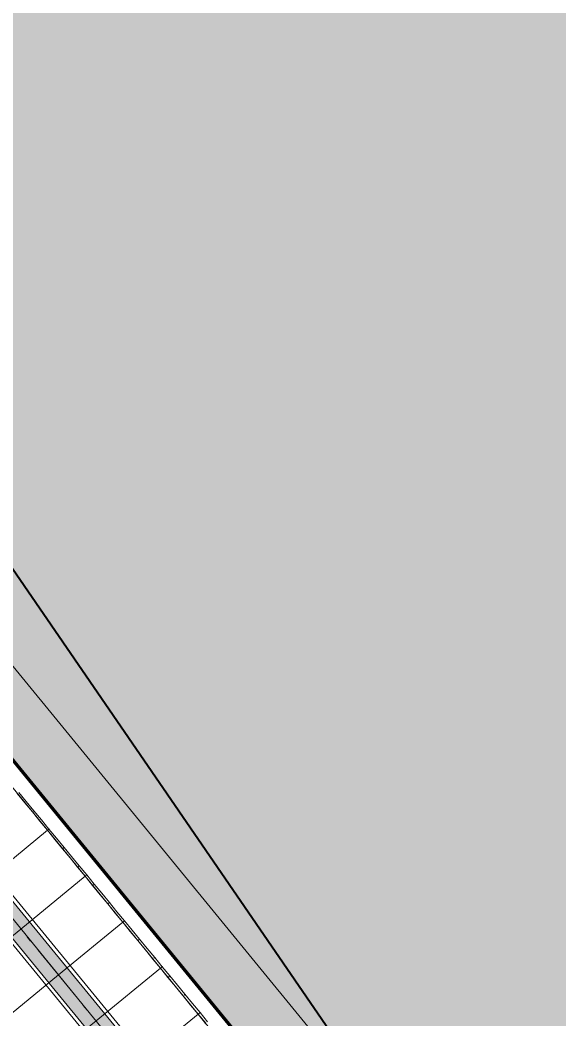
# Model space of a CAD drawing. Header units: metres. Extents: x 478603 to 489313, y 4282657 to 4289463.
# Drawn here: x 479466.9 to 479512.2, y 4287152.9 to 4287237 of the extents above; entities that cross this region are included whole.
import ezdxf

# ---------------------------------------------------------------- set-up
doc = ezdxf.new("R2010")
doc.units = ezdxf.units.M
for name, color, linetype, lineweight in [('ADAKENARI', 18, 'Continuous', 0), ('EKS_2', 5, 'Continuous', 0), ('EKSENLER', 3, 'Continuous', 0), ('HDO_2', 30, 'Continuous', 0), ('KALDIRIM', 11, 'Continuous', 0), ('KYO_2', 1, 'Continuous', 20), ('P_ALAN', 143, 'Continuous', 0), ('P_U_KNL', 143, 'Continuous', 0), ('PARSEL_ALAN', 254, 'Continuous', 0), ('PARSEL_SERA_ALAN', 9, 'Continuous', 40), ('PL_ALİNMAN', 1, 'Continuous', 0), ('PL_ENKESIT', 1, 'Continuous', 0), ('RAKORDMAN', 3, 'Continuous', 0), ('SEV_KYO_HDO', 3, 'Continuous', 0), ('SNR_YAPIYAK', 18, 'Continuous', 0), ('YKO_2', 33, 'Continuous', 0)]:
    doc.layers.add(name, color=color, linetype=linetype, lineweight=lineweight)

msp = doc.modelspace()

# ---------------------------------------------------------------- hatches: boundary and pattern name
at = {"layer": 'P_ALAN'}
msp.add_hatch(color=256, dxfattribs=at).paths.add_polyline_path([(479490.388, 4287130.193), (479491.935, 4287131.46), (479423.03, 4287215.575), (479420.744, 4287218.553), (479418.66, 4287221.657), (479416.777, 4287224.887), (479415.102, 4287228.229), (479413.643, 4287231.671), (479412.404, 4287235.198), (479411.728, 4287237.597), (479409.798, 4287237.073), (479410.496, 4287234.595), (479411.777, 4287230.948), (479413.286, 4287227.39), (479415.017, 4287223.934), (479416.964, 4287220.595), (479419.119, 4287217.386), (479421.463, 4287214.332)])
msp.add_hatch(color=256, dxfattribs=at).paths.add_polyline_path([(479490.388, 4287130.193), (479491.935, 4287131.46), (479423.03, 4287215.575), (479420.744, 4287218.553), (479418.66, 4287221.657), (479416.777, 4287224.887), (479415.102, 4287228.229), (479413.643, 4287231.671), (479412.404, 4287235.198), (479411.728, 4287237.597), (479409.798, 4287237.073), (479410.496, 4287234.595), (479411.777, 4287230.948), (479413.286, 4287227.39), (479415.017, 4287223.934), (479416.964, 4287220.595), (479419.119, 4287217.386), (479421.463, 4287214.332)])
at = {"layer": 'PARSEL_ALAN'}
msp.add_hatch(color=256, dxfattribs=at).paths.add_polyline_path([(479643.933, 4287398.761), (479817.893, 4287145.197), (479734.475, 4287003.693), (479687.036, 4286923.221), (479673.047, 4286922.158), (479430.429, 4287218.472), (479426.934, 4287224.913), (479426.05, 4287231.313), (479427.413, 4287242.551), (479428.4, 4287247.276), (479432.514, 4287253.457)])
at = {"layer": 'PARSEL_SERA_ALAN'}
msp.add_hatch(color=256, dxfattribs=at).paths.add_polyline_path([(479636.228, 4287387.156), (479642.757, 4287391.636), (479809.646, 4287148.381), (479801.73, 4287142.95), (479804.558, 4287138.827), (479796.642, 4287133.396), (479799.471, 4287129.273), (479791.555, 4287123.842), (479794.383, 4287119.719), (479786.467, 4287114.288), (479789.296, 4287110.165), (479781.38, 4287104.734), (479784.208, 4287100.611), (479776.292, 4287095.18), (479779.121, 4287091.057), (479771.205, 4287085.626), (479774.033, 4287081.503), (479758.201, 4287070.641), (479761.03, 4287066.518), (479753.114, 4287061.087), (479755.942, 4287056.964), (479748.026, 4287051.533), (479750.855, 4287047.41), (479742.939, 4287041.979), (479745.767, 4287037.857), (479737.851, 4287032.426), (479740.68, 4287028.303), (479732.764, 4287022.872), (479735.592, 4287018.749), (479727.676, 4287013.318), (479730.505, 4287009.195), (479722.589, 4287003.764), (479725.417, 4286999.641), (479717.501, 4286994.21), (479720.33, 4286990.087), (479704.498, 4286979.225), (479707.326, 4286975.102), (479699.41, 4286969.671), (479702.239, 4286965.548), (479694.323, 4286960.117), (479697.151, 4286955.994), (479689.235, 4286950.563), (479692.064, 4286946.44), (479684.148, 4286941.009), (479686.976, 4286936.886), (479679.06, 4286931.455), (479650.774, 4286972.685), (479642.858, 4286967.254), (479577.8, 4287062.083), (479569.884, 4287056.652), (479507.654, 4287147.357), (479499.738, 4287141.926), (479434.68, 4287236.755), (479442.596, 4287242.186), (479436.939, 4287250.431)])

# ---------------------------------------------------------------- linework, layer by layer
at = {"layer": 'ADAKENARI', "lineweight": 200}
msp.add_line((479673.047, 4286922.158), (479430.429, 4287218.472), dxfattribs=at)
at = {"layer": 'EKS_2'}
for p in [(479466.936, 4287160.467, 921.222), (479470.104, 4287156.599, 921.159)]:
    msp.add_point(p, dxfattribs=at)
at = {"layer": 'EKSENLER'}
msp.add_line((479665.104, 4286918.442), (479416.137, 4287222.509), dxfattribs=at)
at = {"layer": 'HDO_2'}
msp.add_polyline3d([(479466.658, 4287171.872, 921.144), (479467.292, 4287171.098, 921.132), (479467.926, 4287170.324, 921.119), (479468.559, 4287169.551, 921.107), (479469.193, 4287168.777, 921.094), (479469.826, 4287168.003, 921.082), (479470.46, 4287167.23, 921.069), (479471.093, 4287166.456, 921.057), (479471.727, 4287165.682, 921.044), (479472.36, 4287164.908, 921.032), (479472.994, 4287164.135, 921.019), (479473.627, 4287163.361, 921.007), (479474.261, 4287162.587, 920.994), (479474.894, 4287161.813, 920.982), (479475.528, 4287161.04, 920.969), (479476.161, 4287160.266, 920.957), (479476.795, 4287159.492, 920.944), (479477.428, 4287158.719, 920.932), (479478.062, 4287157.945, 920.919), (479478.695, 4287157.171, 920.907), (479479.329, 4287156.397, 920.894), (479479.962, 4287155.624, 920.882), (479480.596, 4287154.85, 920.869), (479481.229, 4287154.076, 920.857), (479481.863, 4287153.302, 920.844), (479482.496, 4287152.529, 920.832)], dxfattribs=at)
for p in [(479469.193, 4287168.777, 921.094), (479472.36, 4287164.908, 921.032), (479475.528, 4287161.04, 920.969), (479478.695, 4287157.171, 920.907), (479481.863, 4287153.302, 920.844)]:
    msp.add_point(p, dxfattribs=at)
at = {"layer": 'KALDIRIM'}
msp.add_line((479670.52, 4286922.876), (479428.912, 4287217.957), dxfattribs=at)
at = {"layer": 'KYO_2'}
msp.add_polyline3d([(479466.767, 4287171.961, 922.544), (479467.403, 4287171.189, 922.562), (479468.039, 4287170.417, 922.58), (479468.674, 4287169.645, 922.598), (479469.31, 4287168.873, 922.616), (479469.946, 4287168.102, 922.635), (479470.582, 4287167.33, 922.653), (479471.218, 4287166.558, 922.672), (479471.854, 4287165.787, 922.69), (479472.49, 4287165.015, 922.708), (479473.125, 4287164.242, 922.717), (479473.76, 4287163.47, 922.725), (479474.395, 4287162.697, 922.733), (479475.03, 4287161.925, 922.742), (479475.666, 4287161.153, 922.75), (479476.301, 4287160.381, 922.77), (479476.938, 4287159.609, 922.79), (479477.574, 4287158.838, 922.811), (479478.21, 4287158.066, 922.831), (479478.846, 4287157.294, 922.851), (479479.481, 4287156.522, 922.847), (479480.115, 4287155.748, 922.843), (479480.749, 4287154.975, 922.839), (479481.383, 4287154.202, 922.835), (479482.017, 4287153.428, 922.831), (479482.65, 4287152.654, 922.811)], dxfattribs=at)
for p in [(479469.31, 4287168.873, 922.616), (479472.49, 4287165.015, 922.708), (479475.666, 4287161.153, 922.75), (479478.846, 4287157.294, 922.851), (479482.017, 4287153.428, 922.831)]:
    msp.add_point(p, dxfattribs=at)
at = {"layer": 'P_ALAN'}
for points in [[(479490.388, 4287130.193, 0), (479491.935, 4287131.46, 342.223), (479423.03, 4287215.575, 0), (479420.744, 4287218.553, 0), (479418.66, 4287221.657, 0), (479416.777, 4287224.887, 0), (479415.102, 4287228.229, 0), (479413.643, 4287231.671, 0), (479412.404, 4287235.198, 0), (479411.728, 4287237.597, 0), (479409.798, 4287237.073, 0), (479410.496, 4287234.595, 0), (479411.777, 4287230.948, 0), (479413.286, 4287227.39, 0), (479415.017, 4287223.934, 0), (479416.964, 4287220.595, 0), (479419.119, 4287217.386, 0), (479421.463, 4287214.332, 0), (479490.388, 4287130.193, 0)], [(479490.388, 4287130.193, 0), (479491.935, 4287131.46, 0), (479423.03, 4287215.575, 0), (479420.744, 4287218.553, 0), (479418.66, 4287221.657, 0), (479416.777, 4287224.887, 0), (479415.102, 4287228.229, 0), (479413.643, 4287231.671, 0), (479412.404, 4287235.198, 0), (479411.728, 4287237.597, 0), (479409.798, 4287237.073, 0), (479410.496, 4287234.595, 0), (479411.777, 4287230.948, 0), (479413.286, 4287227.39, 0), (479415.017, 4287223.934, 0), (479416.964, 4287220.595, 0), (479419.119, 4287217.386, 0), (479421.463, 4287214.332, 0), (479490.388, 4287130.193, 0)], [(479490.388, 4287130.193, 0), (479491.935, 4287131.46, 342.223), (479423.03, 4287215.575, 0), (479420.744, 4287218.553, 0), (479418.66, 4287221.657, 0), (479416.777, 4287224.887, 0), (479415.102, 4287228.229, 0), (479413.643, 4287231.671, 0), (479412.404, 4287235.198, 0), (479411.728, 4287237.597, 0), (479409.798, 4287237.073, 0), (479410.496, 4287234.595, 0), (479411.777, 4287230.948, 0), (479413.286, 4287227.39, 0), (479415.017, 4287223.934, 0), (479416.964, 4287220.595, 0), (479419.119, 4287217.386, 0), (479421.463, 4287214.332, 0), (479490.388, 4287130.193, 0)], [(479490.388, 4287130.193, 0), (479491.935, 4287131.46, 0), (479423.03, 4287215.575, 0), (479420.744, 4287218.553, 0), (479418.66, 4287221.657, 0), (479416.777, 4287224.887, 0), (479415.102, 4287228.229, 0), (479413.643, 4287231.671, 0), (479412.404, 4287235.198, 0), (479411.728, 4287237.597, 0), (479409.798, 4287237.073, 0), (479410.496, 4287234.595, 0), (479411.777, 4287230.948, 0), (479413.286, 4287227.39, 0), (479415.017, 4287223.934, 0), (479416.964, 4287220.595, 0), (479419.119, 4287217.386, 0), (479421.463, 4287214.332, 0), (479490.388, 4287130.193, 0)]]:
    msp.add_polyline3d(points, close=True, dxfattribs=at)
at = {"layer": 'P_U_KNL'}
for points in [[(479491.935, 4287131.46, 0), (479423.03, 4287215.575, 0), (479420.744, 4287218.553, 0), (479418.66, 4287221.657, 0), (479416.777, 4287224.887, 0), (479415.102, 4287228.229, 0), (479413.643, 4287231.671, 0), (479412.404, 4287235.198, 0), (479411.728, 4287237.597, 0)], [(479492.167, 4287131.65, 0), (479423.265, 4287215.761, 0), (479420.988, 4287218.728, 0), (479418.915, 4287221.816, 0), (479417.041, 4287225.029, 0), (479415.375, 4287228.355, 0), (479413.923, 4287231.779, 0), (479412.69, 4287235.288, 0), (479412.018, 4287237.675, 0)], [(479490.156, 4287130.003, 0), (479421.228, 4287214.146, 0), (479418.875, 4287217.211, 0), (479416.71, 4287220.436, 0), (479414.754, 4287223.791, 0), (479413.013, 4287227.264, 0), (479411.497, 4287230.84, 0), (479410.21, 4287234.504, 0), (479409.509, 4287236.994, 0)], [(479490.388, 4287130.193, 0), (479421.463, 4287214.332, 0), (479419.119, 4287217.386, 0), (479416.964, 4287220.595, 0), (479415.017, 4287223.934, 0), (479413.286, 4287227.39, 0), (479411.777, 4287230.948, 0), (479410.496, 4287234.595, 0), (479409.798, 4287237.073, 0)]]:
    msp.add_polyline3d(points, dxfattribs=at)
at = {"layer": 'PARSEL_ALAN'}
for points in [[(479643.933, 4287398.761, 927.06), (479817.893, 4287145.197, 932.321), (479734.475, 4287003.693, 930.586), (479687.036, 4286923.221, 931.899), (479673.047, 4286922.158, 931.524), (479430.429, 4287218.472, 921.012), (479426.934, 4287224.913, 920.711), (479426.05, 4287231.313, 920.456), (479427.413, 4287242.551, 919.643), (479428.4, 4287247.276, 919.202), (479432.514, 4287253.457, 918.591), (479643.933, 4287398.761, 927.06)], [(479643.933, 4287398.761, 0), (479817.893, 4287145.197, 0), (479734.475, 4287003.693, 0), (479687.036, 4286923.221, 0), (479673.047, 4286922.158, 0), (479430.429, 4287218.472, 0), (479426.934, 4287224.913, 0), (479426.05, 4287231.313, 0), (479427.413, 4287242.551, 0), (479428.4, 4287247.276, 0), (479432.514, 4287253.457, 0), (479643.933, 4287398.761, 0)]]:
    msp.add_polyline3d(points, close=True, dxfattribs=at)
at = {"layer": 'PARSEL_SERA_ALAN'}
msp.add_polyline3d([(479642.858, 4286967.254, 0), (479577.8, 4287062.083, 0), (479569.884, 4287056.652, 0), (479507.654, 4287147.357, 0), (479499.738, 4287141.926, 0), (479434.68, 4287236.755, 0), (479442.596, 4287242.186, 0), (479436.939, 4287250.431, 0), (479636.228, 4287387.156, 0)], dxfattribs=at)
msp.add_polyline3d([(479642.858, 4286967.254, 0), (479577.8, 4287062.083, 0), (479569.884, 4287056.652, 0), (479507.654, 4287147.357, 0), (479499.738, 4287141.926, 0), (479434.68, 4287236.755, 0), (479442.596, 4287242.186, 0), (479436.939, 4287250.431, 0), (479636.228, 4287387.156, 0)], dxfattribs=at)
at = {"layer": 'PL_ALİNMAN'}
for p, q in [((479467.452, 4287159.838), (479467.769, 4287159.451)), ((479468.402, 4287158.677), (479471.57, 4287154.808)), ((479472.203, 4287154.035), (479472.52, 4287153.648))]:
    msp.add_line(p, q, dxfattribs=at)
at = {"layer": 'PL_ENKESIT'}
for points in [[(479469.31, 4287168.873, 922.616), (479469.193, 4287168.777, 921.094), (479469.185, 4287168.771, 921.144), (479463.769, 4287164.336, 921.284), (479458.353, 4287159.901, 921.144), (479458.345, 4287159.895, 921.094), (479458.304, 4287159.862, 921.618)], [(479472.49, 4287165.015, 922.708), (479472.36, 4287164.908, 921.032), (479472.352, 4287164.902, 921.082), (479466.936, 4287160.467, 921.222), (479461.52, 4287156.033, 921.082), (479461.512, 4287156.026, 921.032), (479461.476, 4287155.997, 921.497)], [(479475.666, 4287161.153, 922.75), (479475.528, 4287161.04, 920.969), (479475.52, 4287161.033, 921.019), (479470.104, 4287156.599, 921.159), (479464.688, 4287152.164, 921.019), (479464.68, 4287152.158, 920.969), (479464.648, 4287152.132, 921.377)], [(479478.846, 4287157.294, 922.851), (479478.695, 4287157.171, 920.907), (479478.688, 4287157.165, 920.957), (479473.271, 4287152.73, 921.097), (479467.855, 4287148.295, 920.957), (479467.848, 4287148.289, 920.907), (479467.819, 4287148.266, 921.279)], [(479482.017, 4287153.428, 922.831), (479481.863, 4287153.302, 920.844), (479481.855, 4287153.296, 920.894), (479476.439, 4287148.861, 921.034), (479471.023, 4287144.427, 920.894), (479471.015, 4287144.42, 920.844), (479470.994, 4287144.403, 921.114)]]:
    msp.add_polyline3d(points, dxfattribs=at)
at = {"layer": 'RAKORDMAN'}
msp.add_line((479428.912, 4287217.957, 800.112), (479510.059, 4287118.85, 918.546), dxfattribs=at)
at = {"layer": 'SEV_KYO_HDO'}
for p, q in [((479468.039, 4287170.417, 922.58), (479467.982, 4287170.371, 921.85)), ((479469.31, 4287168.873, 922.616), (479469.193, 4287168.777, 921.094)), ((479470.582, 4287167.33, 922.653), (479470.521, 4287167.28, 921.861)), ((479471.854, 4287165.787, 922.69), (479471.727, 4287165.682, 921.044)), ((479473.125, 4287164.242, 922.717), (479473.059, 4287164.188, 921.868)), ((479474.395, 4287162.697, 922.733), (479474.261, 4287162.587, 920.994)), ((479475.666, 4287161.153, 922.75), (479475.597, 4287161.096, 921.86)), ((479476.938, 4287159.609, 922.79), (479476.795, 4287159.492, 920.944)), ((479478.21, 4287158.066, 922.831), (479478.136, 4287158.005, 921.875)), ((479479.481, 4287156.522, 922.847), (479479.329, 4287156.397, 920.894)), ((479480.749, 4287154.975, 922.839), (479480.672, 4287154.913, 921.854)), ((479482.017, 4287153.428, 922.831), (479481.863, 4287153.302, 920.844))]:
    msp.add_line(p, q, dxfattribs=at)
at = {"layer": 'SNR_YAPIYAK'}
msp.add_line((479434.598, 4287221.273, 912.337), (479675.266, 4286927.341, 912.337), dxfattribs=at)
at = {"layer": 'YKO_2'}
msp.add_polyline3d([(479466.651, 4287171.866, 921.194), (479467.284, 4287171.092, 921.182), (479467.918, 4287170.318, 921.169), (479468.551, 4287169.544, 921.157), (479469.185, 4287168.771, 921.144), (479469.818, 4287167.997, 921.132), (479470.452, 4287167.223, 921.119), (479471.085, 4287166.449, 921.107), (479471.719, 4287165.676, 921.094), (479472.352, 4287164.902, 921.082), (479472.986, 4287164.128, 921.069), (479473.619, 4287163.355, 921.057), (479474.253, 4287162.581, 921.044), (479474.886, 4287161.807, 921.032), (479475.52, 4287161.033, 921.019), (479476.154, 4287160.26, 921.007), (479476.787, 4287159.486, 920.994), (479477.421, 4287158.712, 920.982), (479478.054, 4287157.938, 920.969), (479478.688, 4287157.165, 920.957), (479479.321, 4287156.391, 920.944), (479479.955, 4287155.617, 920.932), (479480.588, 4287154.844, 920.919), (479481.222, 4287154.07, 920.907), (479481.855, 4287153.296, 920.894), (479482.489, 4287152.522, 920.882)], dxfattribs=at)
for p in [(479469.185, 4287168.771, 921.144), (479472.352, 4287164.902, 921.082), (479475.52, 4287161.033, 921.019), (479478.688, 4287157.165, 920.957), (479481.855, 4287153.296, 920.894)]:
    msp.add_point(p, dxfattribs=at)

doc.saveas('drawing.dxf')
